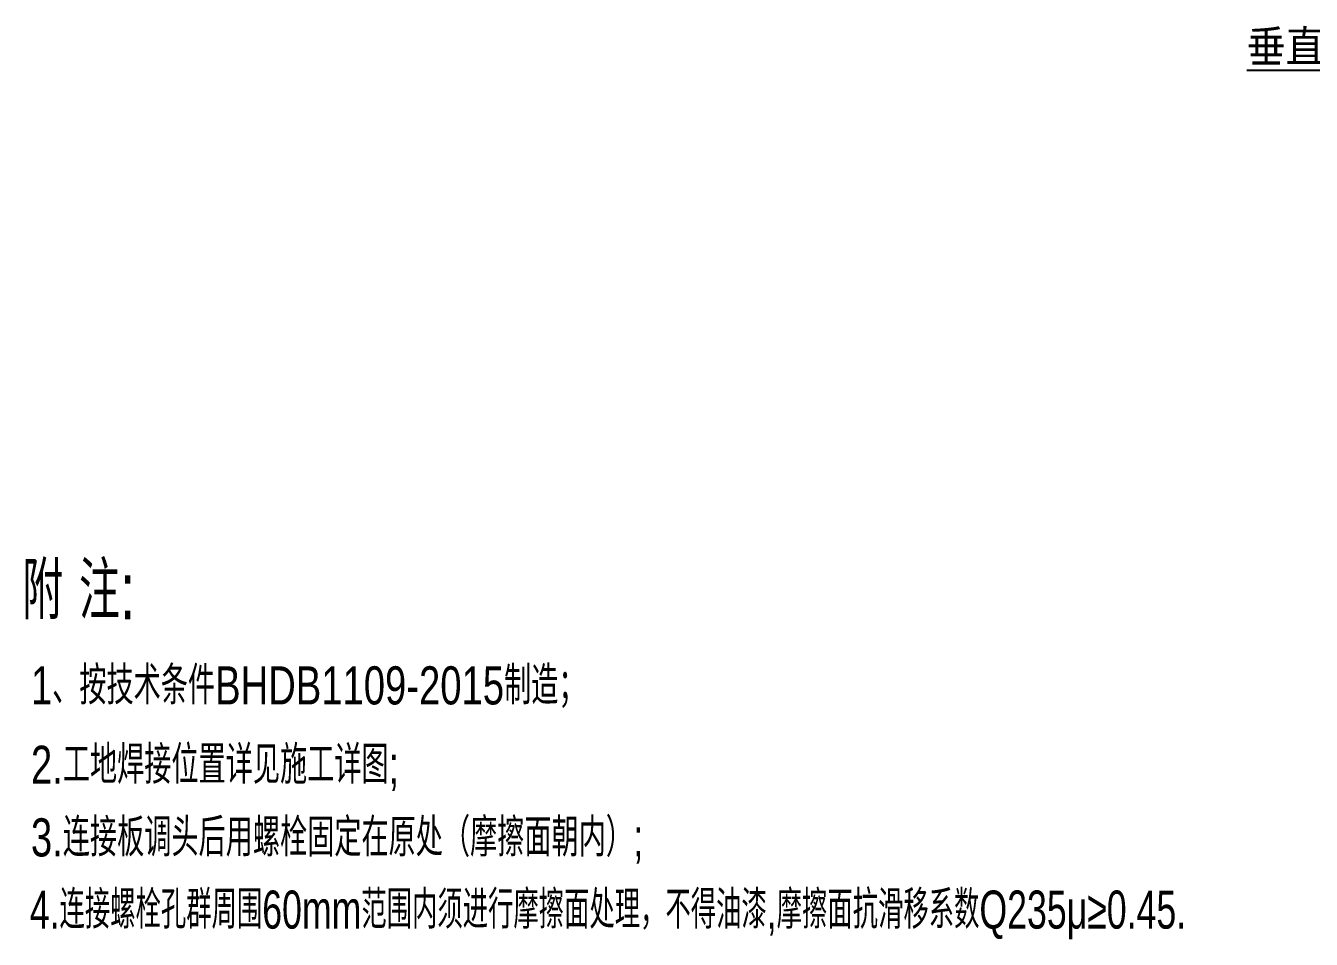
# Model space of a CAD drawing. Header units: millimetres. Extents: x 0 to 594, y 0 to 420.
# Drawn here: x 398.8 to 520.2, y 92.2 to 178.5 of the extents above; entities that cross this region are included whole.
import ezdxf
from ezdxf.enums import TextEntityAlignment as Align

# ---------------------------------------------------------------- set-up
doc = ezdxf.new("R2010")
doc.units = ezdxf.units.MM
doc.header["$MEASUREMENT"] = 0
doc.linetypes.add('XKITLINE00', pattern=[0])
doc.layers.add('11字体层', color=3, linetype='Continuous')
doc.layers.add('view', color=7, linetype='Continuous')
doc.styles.add('HZ', font='dgtxt.shx', dxfattribs={"width": 0.75, "bigfont": 'dghzfs.shx'})
doc.styles.add('STYLE_1', font='ARIAL.TTF', dxfattribs={"height": 0.2})

# ---------------------------------------------------------------- blocks, each defined once
blk = doc.blocks.new('*D1158')
at = {"layer": 'view', "color": 1, "linetype": 'XKITLINE00'}
blk.add_line((540.57, 1313.43), (572.56, 1313.43), dxfattribs=at)
at = {"layer": 'view', "color": 1, "style": 'STYLE_1', "width": 0.9}
blk.add_text('垂直支撑典型节点', height=3, dxfattribs=at).set_placement((540.57, 1314.18))

msp = doc.modelspace()

# ---------------------------------------------------------------- block references
at = {"layer": 'view'}
msp.add_blockref('*D1158', (-26.43, -1139.15), dxfattribs=at)

# ---------------------------------------------------------------- texts
at = {"layer": '11字体层', "linetype": 'ByBlock', "style": 'HZ'}
for s, height, width, p in [('附 注:  ', 5.4, 0.75, (398.47, 125.11)), ('1、按技术条件BHDB1109-2015制造；', 3.6, 0.75, (399.28, 116.16)), ('2.工地焊接位置详见施工详图;', 3.6, 0.75, (399.28, 108.66)), ('3.连接板调头后用螺栓固定在原处（摩擦面朝内）;', 3.6, 0.75, (399.28, 101.8)), ('4.连接螺栓孔群周围60mm范围内须进行摩擦面处理，不得油漆,摩擦面抗滑移系数Q235μ≥0.45.', 3.6, 0.7, (399.17, 94.98))]:
    msp.add_text(s, height=height, dxfattribs=dict(at, width=width)).set_placement(p, align=Align.MIDDLE_LEFT)

doc.saveas('drawing.dxf')
